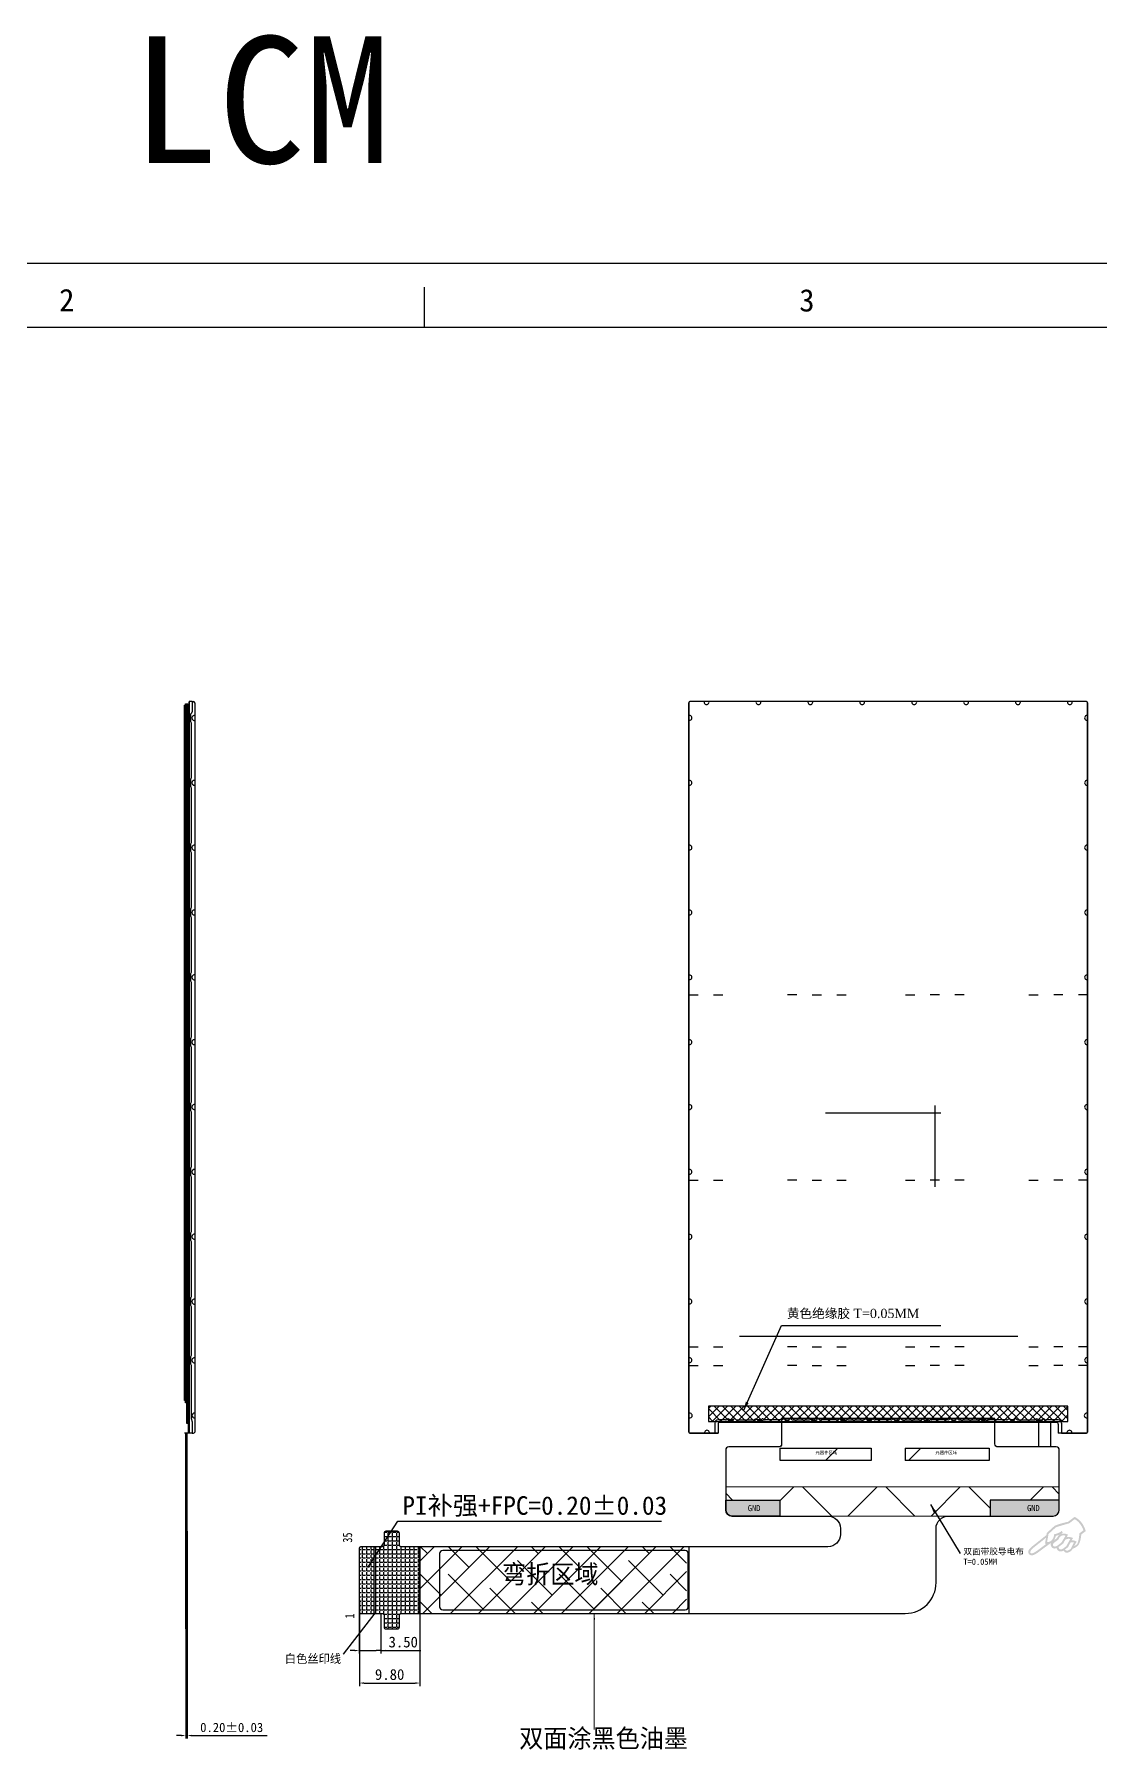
# Model space of a CAD drawing. Header units: millimetres. Extents: x 1909 to 2528, y -41 to 410.
# Drawn here: x 2095.6 to 2268.1, y 132.7 to 410.4 of the extents above; entities that cross this region are included whole.
import ezdxf

# ---------------------------------------------------------------- set-up
doc = ezdxf.new("R2010")
doc.units = ezdxf.units.MM
doc.linetypes.add('CENTER', pattern=[0.6, 0.375, -0.075, 0.075, -0.075])
for name, color, linetype in [('BL', 7, 'Continuous'), ('DIM', 3, 'Continuous'), ('FPC', 2, 'Continuous'), ('LCD', 1, 'Continuous'), ('标准图框', 7, 'Continuous')]:
    doc.layers.add(name, color=color, linetype=linetype)
doc.layers.add('center', color=1, linetype='CENTER', lineweight=9)
doc.layers.add('Txt', color=4, linetype='Continuous', lineweight=0)
doc.styles.add('ROMANS', font='romantic.ttf')
doc.styles.add('style3', font='', dxfattribs={"width": 0.8})
doc.styles.add('宋体', font='')
doc.styles.add('楷体', font='')
doc.styles.get('style3').set_extended_font_data('宋体')
doc.styles.get('宋体').set_extended_font_data('SimSun')
doc.styles.get('楷体').set_extended_font_data('NSimSun')
doc.dimstyles.new('BILL', dxfattribs={"dimtxt": 3, "dimasz": 1.5, "dimexe": 0.625, "dimexo": 0.625, "dimtad": 0, "dimzin": 1, "dimdsep": 46, "dimtxsty": 'Standard', "dimcen": 1, "dimclrd": 256, "dimclre": 256, "dimclrt": 256, "dimadec": 0, "dimazin": 0, "dimtfac": 1, "dimtmove": 0, "dimatfit": 3, "dimfxl": 1, "dimtolj": 1, "dimlwd": -1, "dimarcsym": 0})
doc.dimstyles.new('DIM', dxfattribs={"dimtxt": 3, "dimasz": 1.5, "dimexe": 0.5, "dimexo": 0.5, "dimgap": 0.2, "dimtad": 0, "dimzin": 1, "dimdsep": 46, "dimtxsty": 'Standard', "dimcen": 2.5, "dimclrd": 256, "dimclre": 256, "dimadec": 0, "dimazin": 0, "dimtp": 1.2, "dimtm": 1.2, "dimtfac": 1, "dimtmove": 0, "dimatfit": 3, "dimfxl": 1, "dimtolj": 1, "dimlwd": -1, "dimlwe": -1, "dimarcsym": 0})
doc.dimstyles.new('STANDARD$0', dxfattribs={"dimscale": 0.5, "dimtxt": 3.5, "dimasz": 1.5, "dimexe": 1, "dimexo": 0, "dimgap": 1, "dimtad": 1, "dimzin": 0, "dimdsep": 46, "dimtxsty": 'Standard', "dimcen": 0, "dimdle": 3, "dimclrd": 256, "dimclre": 256, "dimclrt": 256, "dimadec": 1, "dimazin": 2, "dimtfac": 0.5, "dimtmove": 0, "dimatfit": 3, "dimfxl": 1, "dimtolj": 1, "dimtzin": 0, "dimarcsym": 0})

# ---------------------------------------------------------------- blocks, each defined once
blk = doc.blocks.new('*X26')
at = {"linetype": 'Continuous'}
blk.add_hatch(color=64, dxfattribs=at).paths.add_polyline_path([(14762.86, -2651.42), (14763.3, -2650.51), (14763.51, -2650.65)], flags=0)
at = {"color": 64, "linetype": 'Continuous'}
for p, q in [((14762.86, -2651.42), (14767.72, -2643.94)), ((14767.72, -2643.94), (14810.43, -2643.94))]:
    blk.add_line(p, q, dxfattribs=at)
at = {"color": 4}
blk.add_line((14810.43, -2643.94), (14810.43, -2643.94), dxfattribs=at)
blk = doc.blocks.new('*X27')
at = {"layer": 'DIM', "linetype": 'Continuous'}
blk.add_hatch(color=256, dxfattribs=at).paths.add_polyline_path([(14763.99, -2658.81), (14763.61, -2659.46), (14763.46, -2659.34)], flags=0)
blk.add_line((14763.99, -2658.81), (14758.88, -2665.48), dxfattribs=at)
at = {"layer": 'DIM', "color": 0, "linetype": 'ByBlock'}
blk.add_line((14758.88, -2665.48), (14758.88, -2665.48), dxfattribs=at)
blk = doc.blocks.new('*D88')
at = {"layer": 'Defpoints', "color": 0, "linetype": 'ByBlock', "transparency": 16777216}
for p in [(2148.22, 154.94), (2151.72, 154.74), (2151.72, 148.74)]:
    blk.add_point(p, dxfattribs=at)
at = {"layer": 'DIM', "linetype": 'Continuous', "lineweight": -2, "transparency": 16777216}
for p, q in [((2148.22, 154.94), (2148.22, 148.24)), ((2151.72, 154.74), (2151.72, 148.24)), ((2148.22, 148.74), (2148.97, 148.74)), ((2148.97, 148.74), (2150.97, 148.74)), ((2151.72, 148.74), (2150.97, 148.74)), ((2151.72, 148.74), (2158.18, 148.74))]:
    blk.add_line(p, q, dxfattribs=at)
at = {"layer": 'DIM', "linetype": 'ByBlock', "lineweight": -2, "transparency": 16777216}
for p, q in [((2147.47, 148.74), (2146.72, 148.74)), ((2152.47, 148.74), (2153.22, 148.74))]:
    blk.add_line(p, q, dxfattribs=at)
at = {"layer": 'DIM', "linetype": 'ByBlock', "transparency": 16777216}
for points in [[(2147.47, 148.86), (2147.47, 148.61), (2148.22, 148.74)], [(2152.47, 148.86), (2152.47, 148.61), (2151.72, 148.74)]]:
    blk.add_solid(points, dxfattribs=at)
at = {"layer": 'DIM', "linetype": 'ByBlock', "transparency": 16777216, "insert": (2155.33, 150.11), "char_height": 1.75, "attachment_point": 5, "style": '宋体'}
blk.add_mtext('\\A1;3.50', dxfattribs=at)
blk = doc.blocks.new('*D89')
at = {"layer": 'center', "linetype": 'Continuous', "lineweight": -2, "transparency": 16777216}
for p, q in [((2148.23, 156.96), (2148.23, 142.98)), ((2158.03, 156.96), (2158.03, 142.98)), ((2148.98, 143.48), (2157.28, 143.48))]:
    blk.add_line(p, q, dxfattribs=at)
at = {"layer": 'center', "linetype": 'ByBlock', "transparency": 16777216}
for points in [[(2148.98, 143.6), (2148.98, 143.35), (2148.23, 143.48)], [(2157.28, 143.6), (2157.28, 143.35), (2158.03, 143.48)]]:
    blk.add_solid(points, dxfattribs=at)
at = {"layer": 'Defpoints', "color": 0, "linetype": 'ByBlock', "transparency": 16777216}
for p in [(2148.23, 156.96), (2158.03, 156.96), (2158.03, 143.48)]:
    blk.add_point(p, dxfattribs=at)
at = {"layer": 'center', "linetype": 'ByBlock', "transparency": 16777216, "insert": (2153.13, 144.85), "char_height": 1.75, "attachment_point": 5, "style": '宋体'}
blk.add_mtext('\\A1;9.80', dxfattribs=at)
blk = doc.blocks.new('*X36')
at = {"layer": 'center', "linetype": 'Continuous'}
blk.add_hatch(color=0, dxfattribs=at).paths.add_polyline_path([(14799.55, -2658.88), (14799.67, -2659.88), (14799.42, -2659.88)], flags=0)
at = {"layer": 'center', "color": 0, "linetype": 'Continuous'}
blk.add_line((14799.55, -2658.88), (14799.55, -2677.69), dxfattribs=at)
at = {"layer": 'center', "color": 0, "linetype": 'ByBlock'}
blk.add_line((14799.55, -2677.69), (14799.55, -2677.69), dxfattribs=at)
blk = doc.blocks.new('*D93')
at = {"layer": 'Defpoints', "color": 0, "linetype": 'ByBlock', "transparency": 16777216}
for p in [(2120.13, 152.24), (2120.33, 152.24), (2120.33, 134.98)]:
    blk.add_point(p, dxfattribs=at)
at = {"layer": 'DIM', "linetype": 'Continuous', "lineweight": -2, "transparency": 16777216}
for p, q in [((2120.13, 152.24), (2120.13, 134.48)), ((2120.33, 152.24), (2120.33, 134.48)), ((2119.38, 134.98), (2118.63, 134.98)), ((2120.13, 134.98), (2120.33, 134.98)), ((2121.08, 134.98), (2133.27, 134.98))]:
    blk.add_line(p, q, dxfattribs=at)
at = {"layer": 'DIM', "linetype": 'ByBlock', "transparency": 16777216}
for points in [[(2119.38, 135.1), (2119.38, 134.85), (2120.13, 134.98)], [(2121.08, 135.1), (2121.08, 134.85), (2120.33, 134.98)]]:
    blk.add_solid(points, dxfattribs=at)
at = {"layer": 'DIM', "linetype": 'ByBlock', "transparency": 16777216, "insert": (2127.55, 136.28), "char_height": 1.5, "attachment_point": 5, "style": '宋体'}
blk.add_mtext('\\A1;0.20%%p0.03', dxfattribs=at)

msp = doc.modelspace()

# ---------------------------------------------------------------- hatches: boundary and pattern name
at = {"linetype": 'ByBlock'}
h = msp.add_hatch(color=2, dxfattribs=at)
h.paths.add_polyline_path([(2216.3374, 173.0974), (2207.5585, 173.0974), (2207.5585, 171.5118, 0.41421356), (2208.5585, 170.5118), (2216.3374, 170.5118)])
h.paths.add_polyline_path([(2210.8754, 172.5609), (2213.4199, 172.5609), (2213.4199, 171.0609), (2210.8754, 171.0609)], flags=24)
h = msp.add_hatch(color=2, dxfattribs=at)
h.paths.add_polyline_path([(2260.5662, 170.5118, 0.41421356), (2261.5662, 171.5118), (2261.5662, 173.0974), (2250.3874, 173.0974), (2250.3874, 170.5118)])
h.paths.add_polyline_path([(2256.1043, 172.5609), (2258.6487, 172.5609), (2258.6487, 171.0609), (2256.1043, 171.0609)], flags=24)
h = msp.add_hatch(color=1)
h.paths.add_polyline_path([(2263.9194, 165.2907), (2264.098, 165.3742), (2264.2619, 165.4671), (2264.4092, 165.5696), (2264.5216, 165.6643), (2264.6879, 165.8203), (2264.7107, 165.8637), (2264.7818, 166.0127), (2264.8467, 166.1699), (2264.9056, 166.3374), (2264.9584, 166.5153), (2265.0059, 166.7003), (2265.0474, 166.8956), (2265.083, 167.1012), (2265.1122, 167.3151), (2265.1363, 167.5382), (2265.8457, 168.0769), (2265.8133, 168.1956), (2265.7534, 168.3847), (2265.6853, 168.5675), (2265.6102, 168.7449), (2265.5255, 168.9151), (2265.4338, 169.0799), (2265.3327, 169.2376), (2265.2245, 169.3899), (2265.2146, 169.4029), (2265.0915, 169.5551), (2264.962, 169.6987), (2264.826, 169.8336), (2264.6839, 169.962), (2264.5361, 170.0806), (2264.3798, 170.1908), (2264.2203, 170.293), (2264.0523, 170.3869), (2262.99, 169.5801), (2262.8704, 169.5562), (2262.6951, 169.5199), (2262.5172, 169.4797), (2262.3375, 169.4344), (2262.1555, 169.3874), (2261.9718, 169.3353), (2261.7853, 169.2793), (2261.5975, 169.2204), (2261.409, 169.1573), (2261.217, 169.0915), (2261.0233, 169.0207), (2260.8269, 168.946), (2259.5519, 167.7822), (2259.4923, 167.4392), (2257.5021, 165.8569), (2257.4077, 165.7852), (2257.2163, 165.6305), (2257.0482, 165.4842), (2256.9058, 165.3482), (2256.7869, 165.2206), (2256.6924, 165.1024), (2256.6237, 164.9943), (2256.5661, 164.8594), (2256.5426, 164.687), (2256.5786, 164.5171), (2256.6744, 164.3517), (2256.7451, 164.2733), (2256.89, 164.1879), (2257.0642, 164.1545), (2257.2683, 164.1774), (2257.3737, 164.2053), (2257.5231, 164.2611), (2257.6838, 164.3385), (2257.8561, 164.4377), (2258.0385, 164.5577), (2258.2333, 164.6982), (2260.0335, 166.0356), (2260.2434, 166.1317), (2260.2021, 165.9924), (2260.1991, 165.8077), (2260.2274, 165.6822), (2260.3224, 165.5106), (2260.3633, 165.4616), (2260.5084, 165.3392), (2260.6769, 165.2717), (2260.7671, 165.2583), (2260.9487, 165.2716), (2261.1473, 165.3312), (2261.191, 165.2025), (2261.2776, 165.0468), (2261.3785, 164.9336), (2261.5312, 164.8281), (2261.7002, 164.7796), (2261.7127, 164.7779), (2261.8792, 164.7816), (2262.0612, 164.8286), (2262.2569, 164.9214), (2262.3132, 164.8375), (2262.3687, 164.7718), (2262.4888, 164.6676), (2262.6205, 164.6019), (2262.7641, 164.577), (2262.9203, 164.5895), (2263.0883, 164.6427), (2263.2677, 164.7324), (2263.459, 164.8628), (2263.6244, 165.0052), (2263.7485, 165.2242)])
h.paths.add_polyline_path([(2262.7073, 165.6468), (2262.2692, 165.2973), (2262.1709, 165.2283), (2261.9954, 165.1359), (2261.8411, 165.0988), (2261.6845, 165.1213), (2261.5406, 165.2372), (2261.5011, 165.3039), (2261.4563, 165.5026), (2262.1893, 166.0519), (2262.5321, 166.6714), (2262.6426, 166.7293), (2262.8313, 166.8019), (2263.0125, 166.8353), (2263.1868, 166.8336), (2263.354, 166.7949)], flags=16)
h.paths.add_polyline_path([(2263.4155, 166.2703), (2263.5901, 166.2782), (2263.7831, 166.2666), (2263.9529, 166.2318), (2263.4301, 165.2317), (2263.2401, 165.08), (2263.0768, 164.9764), (2262.91, 164.9167), (2262.7558, 164.9188), (2262.6182, 164.9799), (2262.4953, 165.1025), (2262.9769, 165.4682)], flags=16)
h.paths.add_polyline_path([(2263.5893, 166.5977), (2263.7904, 166.9701), (2263.6609, 167.0206), (2263.4536, 167.0828), (2263.2589, 167.121), (2263.0786, 167.133), (2262.9139, 167.1195), (2262.7605, 167.0813), (2262.9946, 167.4935), (2262.9726, 167.5029), (2262.7705, 167.5876), (2262.5766, 167.6469), (2262.3917, 167.6796), (2262.2141, 167.688), (2262.0447, 167.671), (2261.8831, 167.6264), (2261.7299, 167.5585), (2261.5858, 167.464), (2261.49, 167.3819), (2261.3581, 167.237), (2261.2702, 167.1051), (2261.1794, 166.9282), (2260.7238, 166.5896), (2260.7373, 166.611), (2260.8191, 166.7606), (2260.8942, 166.9312), (2260.9633, 167.1196), (2261.0246, 167.3281), (2261.1777, 167.3569), (2261.3624, 167.4078), (2261.5416, 167.4732), (2261.7134, 167.5534), (2261.8776, 167.6483), (2262.0343, 167.7581), (2262.1417, 167.8545), (2261.9664, 168.1048), (2261.8862, 168.0364), (2261.8157, 167.9847), (2261.658, 167.8835), (2261.4916, 167.7963), (2261.3187, 167.7226), (2261.1379, 167.6616), (2260.9497, 167.6154), (2260.7527, 167.5831), (2260.7363, 167.4627), (2260.6934, 167.2496), (2260.6356, 167.0586), (2260.5604, 166.888), (2260.4712, 166.7384), (2260.3656, 166.6079), (2260.2441, 166.5007), (2260.1473, 166.4347), (2259.9782, 166.3583), (2259.7973, 166.3196), (2259.6014, 166.3178), (2259.8274, 167.6155), (2261.0046, 168.6826), (2261.0714, 168.7073), (2261.1803, 168.7454), (2261.3045, 168.7876), (2261.4462, 168.8338), (2261.6042, 168.8831), (2261.7797, 168.9363), (2261.9694, 168.9929), (2262.1777, 169.0543), (2262.4011, 169.1179), (2262.6411, 169.1867), (2262.8974, 169.2585), (2263.1699, 169.3333), (2264.0729, 170.0191), (2264.1011, 170.0015), (2264.2646, 169.8892), (2264.4197, 169.7707), (2264.5654, 169.645), (2264.7029, 169.5131), (2264.8297, 169.373), (2264.9483, 169.2267), (2265.0568, 169.0765), (2265.1568, 168.9179), (2265.2494, 168.7519), (2265.3334, 168.5775), (2265.4113, 168.3965), (2265.4806, 168.2072), (2264.8111, 167.6988), (2264.8046, 167.4947), (2264.7913, 167.2966), (2264.7711, 167.1026), (2264.7408, 166.9121), (2264.7046, 166.7245), (2264.6604, 166.5402), (2264.6093, 166.3599), (2264.549, 166.182), (2264.4819, 166.0082), (2264.4571, 165.982), (2264.3194, 165.8524), (2264.1866, 165.7672), (2263.9707, 165.6423), (2264.3904, 166.3761), (2264.3286, 166.411), (2264.1591, 166.4871), (2263.9786, 166.5435), (2263.7889, 166.58)], flags=16)
h.paths.add_polyline_path([(2261.9244, 166.234), (2261.4027, 165.8304), (2261.2253, 165.7087), (2261.0551, 165.6241), (2260.9001, 165.5819), (2260.7132, 165.5989), (2260.5726, 165.708), (2260.5324, 165.778), (2260.5401, 165.9598), (2260.6411, 166.1006), (2260.8047, 166.2454), (2261.4409, 166.7285), (2261.4887, 166.8542), (2261.5826, 167.0148), (2261.635, 167.0881), (2261.7705, 167.2208), (2261.8741, 167.2902), (2262.0421, 167.3656), (2262.2156, 167.3969), (2262.395, 167.3861), (2262.577, 167.3327)], flags=16)
h.paths.add_polyline_path([(2259.4663, 166.0105), (2258.3367, 165.16), (2258.1625, 165.0315), (2257.9775, 164.9003), (2257.8065, 164.7872), (2257.6506, 164.6911), (2257.5088, 164.6131), (2257.3811, 164.5534), (2257.2072, 164.4883), (2257.0312, 164.47), (2256.9211, 164.5316), (2256.8849, 164.599), (2256.873, 164.6979), (2256.9023, 164.8113), (2256.9703, 164.9374), (2257.0794, 165.078), (2257.2276, 165.2334), (2257.4177, 165.402), (2257.6467, 165.5833), (2259.4291, 167.0078), (2259.2529, 166.0439), (2259.2787, 166.0393)], flags=16)
h = msp.add_hatch(dxfattribs=at)
h.set_pattern_fill('ANSI38', color=251, style=0)
h.set_pattern_definition([(45, (-12613.28, 2813.6204), (-2.245064, 2.245064), []), (135, (-12613.28, 2813.6204), (-6.7351921, 2.245064), [7.9375, -4.7625])])
h.paths.add_polyline_path([(2158.0262, 165.5433), (2201.2262, 165.5433), (2201.2262, 154.7432), (2158.0262, 154.7432)], flags=0)
h = msp.add_hatch(dxfattribs=at)
h.set_pattern_fill('ANSI31', color=256, scale=4, style=0)
h.set_pattern_definition([(45, (-12613.28, 2813.62), (-8.980256, 8.980256), [])])
edge = h.paths.add_edge_path(flags=0)
edge.add_arc((2200.9848, 155.8432), 0.5, 270, 360)
edge.add_line((2201.4848, 155.8432), (2201.4848, 164.4433))
edge.add_arc((2200.9848, 164.4433), 0.5, 360, 450)
edge.add_line((2200.9848, 164.9433), (2161.7162, 164.9433))
edge.add_arc((2161.7162, 164.4433), 0.5, 90, 180)
edge.add_line((2161.2162, 164.4433), (2161.2162, 155.8432))
edge.add_arc((2161.7162, 155.8432), 0.5, 180, 270)
edge.add_line((2161.7162, 155.3432), (2200.9848, 155.3432))
at = {"layer": 'BL'}
h = msp.add_hatch(dxfattribs=at)
h.set_pattern_fill('ANSI37,_O', color=2, scale=0.3)
h.set_pattern_definition([(45, (3192.1238, 1299.2348), (-0.6735192, 0.6735192), []), (135, (3192.1238, 1299.2348), (-0.6735192, -0.6735192), [])])
h.paths.add_polyline_path([(2262.968, 188.3345), (2204.7645, 188.3345), (2204.7645, 185.8345), (2262.968, 185.8345)])
at = {"layer": 'FPC', "linetype": 'ByBlock'}
h = msp.add_hatch(dxfattribs=at)
h.set_pattern_fill('ANSI34', color=256, scale=3, style=0)
h.set_pattern_definition([(45, (-12613.28, 2813.62), (-40.41115, 40.41115), []), (45, (-12599.81, 2813.62), (-40.41115, 40.41115), []), (45, (-12586.34, 2813.62), (-40.41115, 40.41115), []), (45, (-12572.87, 2813.62), (-40.41115, 40.41115), [])])
h.paths.add_polyline_path([(2231.1262, 179.5118), (2231.1262, 181.5118), (2216.3535, 181.5118), (2216.3535, 179.5118)], flags=0)
h.paths.add_polyline_path([(2250.2262, 179.5118), (2250.2262, 181.5118), (2249.0262, 181.5118), (2236.6262, 181.5118), (2236.6262, 179.5118)], flags=0)
at = {"layer": 'FPC'}
h = msp.add_hatch(dxfattribs=at)
h.set_pattern_fill('ANGLE', color=256, scale=0.1, style=0)
h.set_pattern_definition([(0, (12.70666, -6.0087), (0, 0.6985), [0.508, -0.1905]), (90, (12.70666, -6.0087), (-0.6985, 4e-17), [0.508, -0.1905])])
edge = h.paths.add_edge_path(flags=0)
edge.add_line((2158.0262, 165.5433), (2155.0262, 165.5433))
edge.add_arc((2155.0262, 165.8433), 0.3, 180, 270, ccw=False)
edge.add_line((2154.7262, 165.8433), (2154.7262, 167.7433))
edge.add_arc((2154.4262, 167.7433), 0.3, 0, 90)
edge.add_line((2154.4262, 168.0433), (2152.5262, 168.0433))
edge.add_arc((2152.5262, 167.7433), 0.3, 90, 180)
edge.add_line((2152.2262, 167.7433), (2152.2262, 165.8433))
edge.add_arc((2151.9262, 165.8433), 0.3, -90, 0, ccw=False)
edge.add_line((2151.9262, 165.5433), (2150.8162, 165.5433))
edge.add_line((2150.8162, 165.5433), (2150.8162, 154.7432))
edge.add_line((2150.8162, 154.7432), (2151.9262, 154.7432))
edge.add_arc((2151.9262, 154.4432), 0.3, 0, 90, ccw=False)
edge.add_line((2152.2262, 154.4432), (2152.2262, 152.5432))
edge.add_arc((2152.5262, 152.5432), 0.3, 180, 270)
edge.add_line((2152.5262, 152.2432), (2154.4262, 152.2432))
edge.add_arc((2154.4262, 152.5432), 0.3, 270, 360)
edge.add_line((2154.7262, 152.5432), (2154.7262, 154.4432))
edge.add_arc((2155.0262, 154.4432), 0.3, 90, 180, ccw=False)
edge.add_line((2155.0262, 154.7432), (2158.0262, 154.7432))
edge.add_line((2158.0262, 154.7432), (2158.0262, 165.5433))
edge = h.paths.add_edge_path(flags=0)
edge.add_line((2148.2262, 160.1432), (2148.2262, 154.9432))
edge.add_arc((2148.4262, 154.9432), 0.2, 180, 270)
edge.add_line((2148.4262, 154.7432), (2150.6162, 154.7432))
edge.add_line((2150.6162, 154.7432), (2150.6162, 160.1432))
edge.add_line((2150.6162, 160.1432), (2148.2262, 160.1432))
edge = h.paths.add_edge_path(flags=0)
edge.add_line((2150.6162, 165.5433), (2148.4262, 165.5433))
edge.add_arc((2148.4262, 165.3433), 0.2, 90, 180)
edge.add_line((2148.2262, 165.3433), (2148.2262, 160.1432))
edge.add_line((2148.2262, 160.1432), (2150.6162, 160.1432))
edge.add_line((2150.6162, 160.1432), (2150.6162, 165.5433))
at = {"layer": 'FPC', "linetype": 'ByBlock'}
msp.add_hatch(color=0, dxfattribs=at).paths.add_polyline_path([(2150.6162, 165.5433), (2150.8162, 165.5433), (2150.8162, 154.7432), (2150.6162, 154.7432)], flags=0)
at = {"layer": 'Txt', "linetype": 'ByBlock'}
h = msp.add_hatch(dxfattribs=at)
h.set_pattern_fill('ANSI37', color=256, scale=3, style=0)
h.set_pattern_definition([(45, (-1107.893, -497.586), (-6.735192, 6.735192), []), (135, (-1107.893, -497.586), (-6.735192, -6.735192), [])])
h.paths.add_polyline_path([(2207.5585, 175.2406), (2207.5585, 173.0974), (2216.3374, 173.0974), (2216.3374, 170.5118), (2250.3874, 170.5118), (2250.3874, 173.0974), (2261.5662, 173.0974), (2261.5662, 175.2406)])

# ---------------------------------------------------------------- linework, layer by layer
at = {"color": 7, "linetype": 'Continuous'}
msp.add_line((1909.1878, 373.3579), (2527.8627, 373.358), dxfattribs=at)
at = {"linetype": 'Continuous'}
for p, q in [((2158.7508, 362.9962), (2158.7508, 369.4723)), ((1919.5496, 362.9962), (2517.501, 362.9962))]:
    msp.add_line(p, q, dxfattribs=at)
at = {"linetype": 'ByBlock'}
msp.add_line((2201.5662, 165.5433), (2201.5662, 154.7432), dxfattribs=at)
at = {"color": 2, "linetype": 'ByBlock'}
for points in [[(2207.5585, 173.0974), (2216.3374, 173.0974), (2216.3374, 170.5118), (2208.5585, 170.5118, -0.41421356), (2207.5585, 171.5118)], [(2261.5662, 173.0974), (2250.3874, 173.0974), (2250.3874, 170.5118), (2260.5662, 170.5118, 0.41421356), (2261.5662, 171.5118)]]:
    msp.add_lwpolyline(points, format="xyb", close=True, dxfattribs=at)
at = {"linetype": 'ByBlock'}
msp.add_lwpolyline([(2158.0262, 165.5433), (2158.0262, 154.7432)], dxfattribs=at)
msp.add_lwpolyline([(2161.2162, 164.4433), (2161.2162, 155.8432, 0.41421356), (2161.7162, 155.3432), (2200.9848, 155.3432, 0.41421356), (2201.4848, 155.8432), (2201.4848, 164.4433, 0.41421356), (2200.9848, 164.9433), (2161.7162, 164.9433, 0.41421356)], format="xyb", close=True, dxfattribs=at)
at = {"layer": 'BL', "color": 5}
for p, q in [((2120.6119, 302.3312), (2120.6119, 189.9062)), ((2120.6119, 302.3312), (2120.6719, 302.3312)), ((2120.5119, 187.8775), (2120.6119, 189.9062)), ((2120.4819, 187.8775), (2120.4819, 184.0112)), ((2120.4819, 187.8775), (2120.5119, 187.8775)), ((2120.5119, 187.8775), (2120.5119, 184.0112))]:
    msp.add_line(p, q, dxfattribs=at)
at = {"layer": 'BL'}
for p, q in [((2120.6719, 302.4112), (2120.6719, 184.0112)), ((2121.1569, 302.4112), (2120.6719, 302.4112)), ((2120.5669, 187.3486), (2120.6719, 188.6607)), ((2120.5669, 187.3486), (2120.5669, 184.0112)), ((2121.1569, 183.9112), (2119.9269, 183.9112)), ((2121.1569, 183.9112), (2121.3569, 183.9112)), ((2206.6162, 185.7112), (2261.1162, 185.7112))]:
    msp.add_line(p, q, dxfattribs=at)
at = {"layer": 'BL', "color": 1, "linetype": 'ByBlock'}
for p, q in [((2120.8668, 300.1949), (2120.8668, 299.291)), ((2121.1569, 302.4112), (2121.3569, 302.4112)), ((2121.1569, 302.4112), (2121.1569, 300.7087)), ((2121.0168, 290.0918), (2121.0168, 298.898)), ((2120.8668, 289.6949), (2120.8668, 288.791)), ((2121.0168, 279.5918), (2121.0168, 288.398)), ((2120.8668, 279.1949), (2120.8668, 278.291)), ((2121.0168, 269.0918), (2121.0168, 277.898)), ((2120.8668, 268.6949), (2120.8668, 267.791)), ((2121.0168, 258.5918), (2121.0168, 267.398)), ((2120.8668, 258.1949), (2120.8668, 257.291)), ((2121.0168, 248.0918), (2121.0168, 256.898)), ((2201.5662, 254.9112), (2203.0662, 254.9112)), ((2205.5662, 254.9112), (2207.0662, 254.9112)), ((2219.0662, 254.9112), (2217.5662, 254.9112)), ((2221.5662, 254.9112), (2223.0662, 254.9112)), ((2225.5662, 254.9112), (2227.0662, 254.9112)), ((2236.6662, 254.9112), (2238.1662, 254.9112)), ((2242.1662, 254.9112), (2240.6662, 254.9112)), ((2246.1662, 254.9112), (2244.6662, 254.9112)), ((2256.6662, 254.9112), (2258.1662, 254.9112)), ((2262.1662, 254.9112), (2260.6662, 254.9112)), ((2266.1662, 254.9112), (2264.6662, 254.9112)), ((2120.8668, 247.6949), (2120.8668, 246.791)), ((2121.0168, 237.5918), (2121.0168, 246.398)), ((2120.8668, 237.1949), (2120.8668, 236.291)), ((2121.0168, 227.0918), (2121.0168, 235.898)), ((2120.8668, 226.6949), (2120.8668, 225.791)), ((2121.0168, 216.5918), (2121.0168, 225.398)), ((2201.5662, 224.9112), (2203.0662, 224.9112)), ((2205.5662, 224.9112), (2207.0662, 224.9112)), ((2219.0662, 224.9112), (2217.5662, 224.9112)), ((2221.5662, 224.9112), (2223.0662, 224.9112)), ((2225.5662, 224.9112), (2227.0662, 224.9112)), ((2236.6662, 224.9112), (2238.1662, 224.9112)), ((2242.1662, 224.9112), (2240.6662, 224.9112)), ((2246.1662, 224.9112), (2244.6662, 224.9112)), ((2256.6662, 224.9112), (2258.1662, 224.9112)), ((2262.1662, 224.9112), (2260.6662, 224.9112)), ((2266.1662, 224.9112), (2264.6662, 224.9112)), ((2120.8668, 216.1949), (2120.8668, 215.291)), ((2121.0168, 206.0918), (2121.0168, 214.898)), ((2120.8668, 205.6949), (2120.8668, 204.791)), ((2121.0168, 196.5918), (2121.0168, 204.398)), ((2201.5662, 197.9112), (2203.0662, 197.9112)), ((2205.5662, 197.9112), (2207.0662, 197.9112)), ((2219.0662, 197.9112), (2217.5662, 197.9112)), ((2221.5662, 197.9112), (2223.0662, 197.9112)), ((2225.5662, 197.9112), (2227.0662, 197.9112)), ((2236.6662, 197.9112), (2238.1662, 197.9112)), ((2242.1662, 197.9112), (2240.6662, 197.9112)), ((2246.1662, 197.9112), (2244.6662, 197.9112)), ((2256.6662, 197.9112), (2258.1662, 197.9112)), ((2262.1662, 197.9112), (2260.6662, 197.9112)), ((2266.1662, 197.9112), (2264.6662, 197.9112)), ((2120.8668, 196.1949), (2120.8668, 195.291)), ((2121.0168, 186.2112), (2121.0168, 194.898)), ((2201.5662, 194.9112), (2203.0662, 194.9112)), ((2205.5662, 194.9112), (2207.0662, 194.9112)), ((2219.0662, 194.9112), (2217.5662, 194.9112)), ((2221.5662, 194.9112), (2223.0662, 194.9112)), ((2225.5662, 194.9112), (2227.0662, 194.9112)), ((2236.6662, 194.9112), (2238.1662, 194.9112)), ((2242.1662, 194.9112), (2240.6662, 194.9112)), ((2246.1662, 194.9112), (2244.6662, 194.9112)), ((2256.6662, 194.9112), (2258.1662, 194.9112)), ((2262.1662, 194.9112), (2260.6662, 194.9112)), ((2266.1662, 194.9112), (2264.6662, 194.9112)), ((2121.1569, 185.8259), (2121.1569, 183.9112)), ((2205.8162, 185.5812), (2205.8162, 183.9112)), ((2207.5175, 186.0812), (2206.3162, 186.0812)), ((2209.4317, 186.0812), (2212.0175, 186.0812)), ((2216.5175, 186.0812), (2213.9317, 186.0812)), ((2218.4317, 186.0812), (2221.0175, 186.0812)), ((2225.5175, 186.0812), (2222.9317, 186.0812)), ((2227.4317, 186.0812), (2229.8175, 186.0812)), ((2234.3175, 186.0812), (2231.7317, 186.0812)), ((2236.2317, 186.0812), (2239.0175, 186.0812)), ((2243.5175, 186.0812), (2240.9317, 186.0812)), ((2245.4317, 186.0812), (2248.3175, 186.0812)), ((2253.0175, 186.0812), (2250.2317, 186.0812)), ((2254.9317, 186.0812), (2257.5175, 186.0812)), ((2261.4162, 186.0812), (2259.4317, 186.0812)), ((2261.9162, 185.5812), (2261.9162, 183.9112))]:
    msp.add_line(p, q, dxfattribs=at)
at = {"layer": 'BL', "color": 151, "linetype": 'Continuous'}
for p, q in [((2121.5569, 302.2112), (2121.5569, 184.1112)), ((2201.5662, 184.1112), (2201.5662, 302.2112)), ((2201.5662, 302.2112), (2201.5662, 184.1112)), ((2265.9662, 302.4112), (2201.7662, 302.4112)), ((2265.9662, 302.4112), (2201.7662, 302.4112)), ((2266.1662, 302.2112), (2266.1662, 184.1112)), ((2266.1662, 184.1112), (2266.1662, 302.2112)), ((2119.9269, 184.0112), (2121.1569, 184.0112)), ((2121.1569, 183.9112), (2121.3569, 183.9112)), ((2206.3162, 183.9112), (2201.7662, 183.9112)), ((2206.3162, 183.9112), (2201.7662, 183.9112)), ((2206.3162, 183.9112), (2201.7662, 183.9112)), ((2201.7662, 183.9112), (2205.8162, 183.9112)), ((2265.9662, 183.9112), (2261.4162, 183.9112)), ((2265.9662, 183.9112), (2261.4162, 183.9112)), ((2261.9162, 183.9112), (2265.9662, 183.9112))]:
    msp.add_line(p, q, dxfattribs=at)
at = {"layer": 'BL', "color": 6}
for p, q in [((2241.4812, 223.8243), (2241.4812, 237.0019)), ((2242.3781, 235.7562), (2223.738, 235.7562))]:
    msp.add_line(p, q, dxfattribs=at)
at = {"layer": 'BL', "color": 1}
for p, q in [((2209.7654, 199.6562), (2254.8706, 199.6612)), ((2207.8746, 186.2312), (2207.9746, 186.2312)), ((2209.0746, 186.2312), (2208.9746, 186.2312)), ((2212.3746, 186.2312), (2212.4746, 186.2312)), ((2213.5746, 186.2312), (2213.4746, 186.2312)), ((2216.8746, 186.2312), (2216.9746, 186.2312)), ((2218.0746, 186.2312), (2217.9746, 186.2312)), ((2221.3746, 186.2312), (2221.4746, 186.2312)), ((2222.5746, 186.2312), (2222.4746, 186.2312)), ((2225.8746, 186.2312), (2225.9746, 186.2312)), ((2227.0746, 186.2312), (2226.9746, 186.2312)), ((2230.1746, 186.2312), (2230.2746, 186.2312)), ((2231.3746, 186.2312), (2231.2746, 186.2312)), ((2234.6746, 186.2312), (2234.7746, 186.2312)), ((2235.8746, 186.2312), (2235.7746, 186.2312)), ((2239.3746, 186.2312), (2239.4746, 186.2312)), ((2240.5746, 186.2312), (2240.4746, 186.2312)), ((2243.8746, 186.2312), (2243.9746, 186.2312)), ((2245.0746, 186.2312), (2244.9746, 186.2312)), ((2248.6746, 186.2312), (2248.7746, 186.2312)), ((2249.8746, 186.2312), (2249.7746, 186.2312)), ((2253.3746, 186.2312), (2253.4746, 186.2312)), ((2254.5746, 186.2312), (2254.4746, 186.2312)), ((2257.8746, 186.2312), (2257.9746, 186.2312)), ((2259.0746, 186.2312), (2258.9746, 186.2312)), ((2208.781, 186.0812), (2208.1683, 186.0812)), ((2208.1746, 186.0312), (2208.1746, 185.9812)), ((2208.1746, 186.0312), (2208.1746, 185.9812)), ((2208.7746, 185.9812), (2208.1746, 185.9812)), ((2208.7746, 186.0312), (2208.7746, 185.9812)), ((2213.281, 186.0812), (2212.6683, 186.0812)), ((2212.6746, 186.0312), (2212.6746, 185.9812)), ((2212.6746, 186.0312), (2212.6746, 185.9812)), ((2213.2746, 185.9812), (2212.6746, 185.9812)), ((2213.2746, 186.0312), (2213.2746, 185.9812)), ((2217.1683, 186.0812), (2217.781, 186.0812)), ((2217.1746, 186.0312), (2217.1746, 185.9812)), ((2217.1746, 185.9812), (2217.7746, 185.9812)), ((2217.7746, 186.0312), (2217.7746, 185.9812)), ((2217.7746, 186.0312), (2217.7746, 185.9812)), ((2221.6683, 186.0812), (2222.281, 186.0812)), ((2221.6746, 186.0312), (2221.6746, 185.9812)), ((2221.6746, 185.9812), (2222.2746, 185.9812)), ((2222.2746, 186.0312), (2222.2746, 185.9812)), ((2222.2746, 186.0312), (2222.2746, 185.9812)), ((2226.781, 186.0812), (2226.1683, 186.0812)), ((2226.1746, 186.0312), (2226.1746, 185.9812)), ((2226.1746, 186.0312), (2226.1746, 185.9812)), ((2226.7746, 185.9812), (2226.1746, 185.9812)), ((2226.7746, 186.0312), (2226.7746, 185.9812)), ((2231.081, 186.0812), (2230.4683, 186.0812)), ((2230.4746, 186.0312), (2230.4746, 185.9812)), ((2230.4746, 186.0312), (2230.4746, 185.9812)), ((2231.0746, 185.9812), (2230.4746, 185.9812)), ((2231.0746, 186.0312), (2231.0746, 185.9812)), ((2234.9683, 186.0812), (2235.581, 186.0812)), ((2234.9746, 186.0312), (2234.9746, 185.9812)), ((2234.9746, 185.9812), (2235.5746, 185.9812)), ((2235.5746, 186.0312), (2235.5746, 185.9812)), ((2235.5746, 186.0312), (2235.5746, 185.9812)), ((2239.6683, 186.0812), (2240.281, 186.0812)), ((2239.6746, 186.0312), (2239.6746, 185.9812)), ((2239.6746, 185.9812), (2240.2746, 185.9812)), ((2240.2746, 186.0312), (2240.2746, 185.9812)), ((2240.2746, 186.0312), (2240.2746, 185.9812)), ((2244.1683, 186.0812), (2244.781, 186.0812)), ((2244.1746, 186.0312), (2244.1746, 185.9812)), ((2244.1746, 185.9812), (2244.7746, 185.9812)), ((2244.7746, 186.0312), (2244.7746, 185.9812)), ((2244.7746, 186.0312), (2244.7746, 185.9812)), ((2249.581, 186.0812), (2248.9683, 186.0812)), ((2248.9746, 186.0312), (2248.9746, 185.9812)), ((2248.9746, 186.0312), (2248.9746, 185.9812)), ((2249.5746, 185.9812), (2248.9746, 185.9812)), ((2249.5746, 186.0312), (2249.5746, 185.9812)), ((2254.281, 186.0812), (2253.6683, 186.0812)), ((2253.6746, 186.0312), (2253.6746, 185.9812)), ((2253.6746, 186.0312), (2253.6746, 185.9812)), ((2254.2746, 185.9812), (2253.6746, 185.9812)), ((2254.2746, 186.0312), (2254.2746, 185.9812)), ((2258.1683, 186.0812), (2258.781, 186.0812)), ((2258.1746, 186.0312), (2258.1746, 185.9812)), ((2258.1746, 185.9812), (2258.7746, 185.9812)), ((2258.7746, 186.0312), (2258.7746, 185.9812)), ((2258.7746, 186.0312), (2258.7746, 185.9812))]:
    msp.add_line(p, q, dxfattribs=at)
at = {"layer": 'BL', "color": 2}
msp.add_line((2120.2619, 184.0571), (2120.2619, 152.2432), dxfattribs=at)
at = {"layer": 'BL', "color": 7}
for p, q in [((2205.8162, 183.9112), (2206.3162, 183.9112)), ((2206.3162, 185.4112), (2206.3162, 183.9112)), ((2261.4162, 185.4112), (2261.4162, 183.9112)), ((2261.4162, 185.4112), (2261.4162, 183.9112)), ((2261.9162, 183.9112), (2261.4162, 183.9112))]:
    msp.add_line(p, q, dxfattribs=at)
at = {"layer": 'BL', "color": 30}
for p, q in [((2258.246, 181.7118), (2258.246, 185.7112)), ((2260.1278, 185.7112), (2260.1278, 181.7118))]:
    msp.add_line(p, q, dxfattribs=at)
at = {"layer": 'BL', "color": 2}
msp.add_lwpolyline([(2262.968, 188.3345), (2204.7645, 188.3345), (2204.7645, 185.8345), (2262.968, 185.8345)], close=True, dxfattribs=at)
msp.add_lwpolyline([(2120.2619, 168.0433), (2120.3319, 168.0433), (2120.3319, 152.2432), (2120.1319, 152.2432), (2120.1319, 184.0571)], dxfattribs=at)
at = {"layer": 'BL', "color": 1, "linetype": 'ByBlock'}
for centre, radius, start, end in [((2121.1668, 300.1949), 0.3, 121.101799, 179.998349), ((2120.8569, 300.7087), 0.3, 301.101799, 0), ((2121.5069, 299.7449), 0.4, 82.819244, 277.180756), ((2121.3569, 302.2112), 0.2, 0, 90), ((2201.6662, 299.7449), 0.4, 255.522486, 104.477514), ((2204.4535, 302.3112), 0.4, 165.522486, 14.477514), ((2212.8535, 302.3112), 0.4, 165.522486, 14.477514), ((2221.2535, 302.3112), 0.4, 165.522486, 14.477514), ((2229.6535, 302.3112), 0.4, 165.522486, 14.477514), ((2238.0789, 302.3112), 0.4, 165.522486, 14.477514), ((2246.4789, 302.3112), 0.4, 165.522486, 14.477514), ((2254.8789, 302.3112), 0.4, 165.522486, 14.477514), ((2263.2789, 302.3112), 0.4, 165.522486, 14.477514), ((2266.0662, 299.7449), 0.4, 75.522486, 284.477514), ((2121.1668, 299.2949), 0.3, 179.998349, 221.413367), ((2120.7168, 298.898), 0.3, 0, 41.413367), ((2121.1668, 289.6949), 0.3, 138.590377, 179.998349), ((2120.7168, 290.0918), 0.3, 318.590377, 0), ((2121.5069, 289.2449), 0.4, 82.819244, 277.180756), ((2201.6662, 289.2449), 0.4, 255.522486, 104.477514), ((2266.0662, 289.2449), 0.4, 75.522486, 284.477514), ((2121.1668, 288.7949), 0.3, 179.998349, 221.413367), ((2120.7168, 288.398), 0.3, 0, 41.413367), ((2121.1668, 279.1949), 0.3, 138.590377, 179.998349), ((2121.1668, 278.2949), 0.3, 179.998349, 221.413367), ((2120.7168, 279.5918), 0.3, 318.590377, 0), ((2120.7168, 277.898), 0.3, 0, 41.413367), ((2121.5069, 278.7449), 0.4, 82.819244, 277.180756), ((2201.6662, 278.7449), 0.4, 255.522486, 104.477514), ((2266.0662, 278.7449), 0.4, 75.522486, 284.477514), ((2121.1668, 268.6949), 0.3, 138.590377, 179.998349), ((2121.1668, 267.7949), 0.3, 179.998349, 221.413367), ((2120.7168, 269.0918), 0.3, 318.590377, 0), ((2120.7168, 267.398), 0.3, 0, 41.413367), ((2121.5069, 268.2449), 0.4, 82.819244, 277.180756), ((2201.6662, 268.2449), 0.4, 255.522486, 104.477514), ((2266.0662, 268.2449), 0.4, 75.522486, 284.477514), ((2121.1668, 258.1949), 0.3, 138.590377, 179.998349), ((2120.7168, 258.5918), 0.3, 318.590377, 0), ((2121.1668, 257.2949), 0.3, 179.998349, 221.413367), ((2120.7168, 256.898), 0.3, 0, 41.413367), ((2121.5069, 257.7449), 0.4, 82.819244, 277.180756), ((2201.6662, 257.7449), 0.4, 255.522486, 104.477514), ((2266.0662, 257.7449), 0.4, 75.522486, 284.477514), ((2121.1668, 247.6949), 0.3, 138.590377, 179.998349), ((2120.7168, 248.0918), 0.3, 318.590377, 0), ((2121.5069, 247.2449), 0.4, 82.819244, 277.180756), ((2201.6662, 247.2449), 0.4, 255.522486, 104.477514), ((2266.0662, 247.2449), 0.4, 75.522486, 284.477514), ((2121.1668, 246.7949), 0.3, 179.998349, 221.413367), ((2120.7168, 246.398), 0.3, 0, 41.413367), ((2121.1668, 237.1949), 0.3, 138.590377, 179.998349), ((2121.1668, 236.2949), 0.3, 179.998349, 221.413367), ((2120.7168, 237.5918), 0.3, 318.590377, 0), ((2120.7168, 235.898), 0.3, 0, 41.413367), ((2121.5069, 236.7449), 0.4, 82.819244, 277.180756), ((2201.6662, 236.7449), 0.4, 255.522486, 104.477514), ((2266.0662, 236.7449), 0.4, 75.522486, 284.477514), ((2121.1668, 226.6949), 0.3, 138.590377, 179.998349), ((2121.1668, 225.7949), 0.3, 179.998349, 221.413367), ((2120.7168, 227.0918), 0.3, 318.590377, 0), ((2120.7168, 225.398), 0.3, 0, 41.413367), ((2121.5069, 226.2449), 0.4, 82.819244, 277.180756), ((2201.6662, 226.2449), 0.4, 255.522486, 104.477514), ((2266.0662, 226.2449), 0.4, 75.522486, 284.477514), ((2121.1668, 216.1949), 0.3, 138.590377, 179.998349), ((2121.1668, 215.2949), 0.3, 179.998349, 221.413367), ((2120.7168, 216.5918), 0.3, 318.590377, 0), ((2120.7168, 214.898), 0.3, 0, 41.413367), ((2121.5069, 215.7449), 0.4, 82.819244, 277.180756), ((2201.6662, 215.7449), 0.4, 255.522486, 104.477514), ((2266.0662, 215.7449), 0.4, 75.522486, 284.477514), ((2121.1668, 205.6949), 0.3, 138.590377, 179.998349), ((2120.7168, 206.0918), 0.3, 318.590377, 0), ((2121.5069, 205.2449), 0.4, 82.819244, 277.180756), ((2201.6662, 205.2449), 0.4, 255.522486, 104.477514), ((2266.0662, 205.2449), 0.4, 75.522486, 284.477514), ((2121.1668, 204.7949), 0.3, 179.998349, 221.413367), ((2120.7168, 204.398), 0.3, 0, 41.413367), ((2121.1668, 196.1949), 0.3, 138.590377, 179.998349), ((2121.1668, 195.2949), 0.3, 179.998349, 221.413367), ((2120.7168, 196.5918), 0.3, 318.590377, 0), ((2120.7168, 194.898), 0.3, 0, 41.413367), ((2121.5069, 195.7449), 0.4, 82.819244, 277.180756), ((2201.6662, 195.7449), 0.4, 255.522486, 104.477514), ((2266.0662, 195.7449), 0.4, 75.522486, 284.477514), ((2121.3168, 186.2112), 0.3, 180, 219.954004), ((2121.5569, 186.7833), 0.4, 90, 270), ((2201.7162, 186.7833), 0.4, 247.975687, 112.024313), ((2207.5175, 186.3812), 0.3, 270, 315.572996), ((2209.4317, 186.3812), 0.3, 224.427004, 270), ((2212.0175, 186.3812), 0.3, 270, 315.572996), ((2213.9317, 186.3812), 0.3, 224.427004, 270), ((2216.5175, 186.3812), 0.3, 270, 315.572996), ((2218.4317, 186.3812), 0.3, 224.427004, 270), ((2221.0175, 186.3812), 0.3, 270, 315.572996), ((2222.9317, 186.3812), 0.3, 224.427004, 270), ((2225.5175, 186.3812), 0.3, 270, 315.572996), ((2227.4317, 186.3812), 0.3, 224.427004, 270), ((2229.8175, 186.3812), 0.3, 270, 315.572996), ((2231.7317, 186.3812), 0.3, 224.427004, 270), ((2234.3175, 186.3812), 0.3, 270, 315.572996), ((2236.2317, 186.3812), 0.3, 224.427004, 270), ((2239.0175, 186.3812), 0.3, 270, 315.572996), ((2240.9317, 186.3812), 0.3, 224.427004, 270), ((2243.5175, 186.3812), 0.3, 270, 315.572996), ((2245.4317, 186.3812), 0.3, 224.427004, 270), ((2248.3175, 186.3812), 0.3, 270, 315.572996), ((2250.2317, 186.3812), 0.3, 224.427004, 270), ((2253.0175, 186.3812), 0.3, 270, 315.572996), ((2254.9317, 186.3812), 0.3, 224.427004, 270), ((2257.5175, 186.3812), 0.3, 270, 315.572996), ((2259.4317, 186.3812), 0.3, 224.427004, 270), ((2266.0162, 186.7833), 0.4, 67.975687, 292.024313), ((2120.8569, 185.8259), 0.3, 0, 39.954004), ((2204.52, 184.0112), 0.4, 345.522488, 194.477512), ((2206.3162, 185.5812), 0.5, 90, 180), ((2261.4162, 185.5812), 0.5, 360, 90), ((2263.2125, 184.0112), 0.4, 345.522488, 194.477512)]:
    msp.add_arc(centre, radius, start, end, dxfattribs=at)
at = {"layer": 'BL', "color": 151, "linetype": 'Continuous'}
for centre, start, end in [((2201.7662, 302.2112), 90, 180), ((2201.7662, 302.2112), 90, 180), ((2265.9662, 302.2112), 0, 90), ((2121.3569, 184.1112), 270, 0), ((2201.7662, 184.1112), 180, 270), ((2201.7662, 184.1112), 180, 270), ((2201.7662, 184.1112), 180, 270), ((2265.9662, 184.1112), 270, 0), ((2265.9662, 184.1112), 270, 360)]:
    msp.add_arc(centre, 0.2, start, end, dxfattribs=at)
at = {"layer": 'BL', "color": 1}
for centre, start, end in [((2207.8746, 186.0312), 90, 135.572996), ((2207.9746, 186.0312), 0, 90), ((2208.9746, 186.0312), 90, 180), ((2209.0746, 186.0312), 44.427004, 90), ((2212.3746, 186.0312), 90, 135.572996), ((2212.4746, 186.0312), 0, 90), ((2213.4746, 186.0312), 90, 180), ((2213.5746, 186.0312), 44.427004, 90), ((2216.8746, 186.0312), 90, 135.572996), ((2216.9746, 186.0312), 0, 90), ((2217.9746, 186.0312), 90, 180), ((2218.0746, 186.0312), 44.427004, 90), ((2221.3746, 186.0312), 90, 135.572996), ((2221.4746, 186.0312), 0, 90), ((2222.4746, 186.0312), 90, 180), ((2222.5746, 186.0312), 44.427004, 90), ((2225.8746, 186.0312), 90, 135.572996), ((2225.9746, 186.0312), 0, 90), ((2226.9746, 186.0312), 90, 180), ((2227.0746, 186.0312), 44.427004, 90), ((2230.1746, 186.0312), 90, 135.572996), ((2230.2746, 186.0312), 0, 90), ((2231.2746, 186.0312), 90, 180), ((2231.3746, 186.0312), 44.427004, 90), ((2234.6746, 186.0312), 90, 135.572996), ((2234.7746, 186.0312), 0, 90), ((2235.7746, 186.0312), 90, 180), ((2235.8746, 186.0312), 44.427004, 90), ((2239.3746, 186.0312), 90, 135.572996), ((2239.4746, 186.0312), 0, 90), ((2240.4746, 186.0312), 90, 180), ((2240.5746, 186.0312), 44.427004, 90), ((2243.8746, 186.0312), 90, 135.572996), ((2243.9746, 186.0312), 0, 90), ((2244.9746, 186.0312), 90, 180), ((2245.0746, 186.0312), 44.427004, 90), ((2248.6746, 186.0312), 90, 135.572996), ((2248.7746, 186.0312), 0, 90), ((2249.7746, 186.0312), 90, 180), ((2249.8746, 186.0312), 44.427004, 90), ((2253.3746, 186.0312), 90, 135.572996), ((2253.4746, 186.0312), 0, 90), ((2254.4746, 186.0312), 90, 180), ((2254.5746, 186.0312), 44.427004, 90), ((2257.8746, 186.0312), 90, 135.572996), ((2257.9746, 186.0312), 0, 90), ((2258.9746, 186.0312), 90, 180), ((2259.0746, 186.0312), 44.427004, 90)]:
    msp.add_arc(centre, 0.2, start, end, dxfattribs=at)
at = {"layer": 'BL'}
for centre, start, end in [((2206.6162, 185.4112), 90, 180), ((2261.1162, 185.4112), 0, 90)]:
    msp.add_arc(centre, 0.3, start, end, dxfattribs=at)
at = {"layer": 'FPC'}
for p, q in [((2148.2162, 165.2932), (2148.2162, 165.1932)), ((2148.2162, 165.2932), (2148.2162, 165.1932)), ((2158.0262, 154.7432), (2158.0262, 165.5433))]:
    msp.add_line(p, q, dxfattribs=at)
at = {"layer": 'FPC', "lineweight": 5}
msp.add_line((2148.2162, 155.0932), (2148.2162, 154.9932), dxfattribs=at)
at = {"layer": 'FPC', "linetype": 'ByBlock', "lineweight": 15, "ltscale": 1.5}
msp.add_line((2148.4162, 154.7432), (2148.4162, 154.7432), dxfattribs=at)
at = {"layer": 'FPC'}
msp.add_lwpolyline([(2261.5662, 181.2118, 0.41421356), (2261.0662, 181.7118), (2251.6322, 181.7118, -0.41421356), (2251.1322, 182.2118), (2251.1322, 186.3012), (2216.6002, 186.3012), (2216.6002, 182.2118, -0.41421356), (2216.1002, 181.7118), (2208.0585, 181.7118, 0.41421356), (2207.5585, 181.2118), (2207.5585, 171.5118, 0.41421356), (2208.5585, 170.5118), (2224.1162, 170.5118, -0.41421356), (2226.1162, 168.5118), (2226.1162, 167.5433, -0.41421356), (2224.1162, 165.5433), (2155.0162, 165.5433, -0.41421356), (2154.7162, 165.8433), (2154.7162, 167.7433, 0.41421356), (2154.4162, 168.0433), (2152.5162, 168.0433, 0.41421356), (2152.2162, 167.7433), (2152.2162, 165.8433, -0.41421356), (2151.9162, 165.5433), (2148.4162, 165.5433, 0.41421356), (2148.2162, 165.3433), (2148.2162, 154.9432, 0.41421356), (2148.4162, 154.7432), (2151.9162, 154.7432, -0.41421356), (2152.2162, 154.4432), (2152.2162, 152.5432, 0.41421356), (2152.5162, 152.2432), (2154.4162, 152.2432, 0.41421356), (2154.7162, 152.5432), (2154.7162, 154.4432, -0.41421356), (2155.0162, 154.7432), (2236.6162, 154.7432, 0.41421356), (2241.6162, 159.7432), (2241.6162, 168.5118, -0.41421356), (2243.6162, 170.5118), (2260.5662, 170.5118, 0.41421356), (2261.5662, 171.5118)], format="xyb", close=True, dxfattribs=at)
at = {"layer": 'FPC', "linetype": 'ByBlock'}
for points in [[(2231.1262, 179.5118), (2216.3535, 179.5118), (2216.3535, 181.5118), (2231.1262, 181.5118)], [(2231.1262, 181.5118), (2231.1262, 179.5118)], [(2236.6262, 181.5118), (2250.2262, 181.5118), (2250.2262, 179.5118), (2236.6262, 179.5118)], [(2236.6262, 181.5118), (2236.6262, 179.5118)]]:
    msp.add_lwpolyline(points, dxfattribs=at)
at = {"layer": 'FPC', "color": 0, "linetype": 'ByBlock'}
msp.add_lwpolyline([(2150.6162, 165.5433), (2150.8162, 165.5433), (2150.8162, 154.7432), (2150.6162, 154.7432)], close=True, dxfattribs=at)
at = {"layer": 'LCD', "color": 1}
for points in [[(2120.0619, 189.2372), (2119.9119, 189.2372), (2119.9119, 301.8112), (2120.0619, 301.8112)], [(2120.2619, 188.8372), (2120.0619, 188.8372), (2120.0619, 302.0112), (2120.4619, 302.0112), (2120.4619, 185.5012), (2120.2619, 185.5012), (2120.2619, 302.0112)], [(2120.4619, 301.8112), (2120.6119, 301.8112), (2120.6119, 189.2372), (2120.4619, 189.2372)]]:
    msp.add_lwpolyline(points, dxfattribs=at)
at = {"layer": 'Txt', "linetype": 'ByBlock'}
msp.add_lwpolyline([(2207.5585, 175.2406), (2261.5662, 175.2406), (2261.5662, 171.5118, -0.41421356), (2260.5662, 170.5118), (2208.5585, 170.5118, -0.41421356), (2207.5585, 171.5118)], format="xyb", close=True, dxfattribs=at)

# ---------------------------------------------------------------- block references
msp.add_blockref('*X26', (-12613.2799, 2813.6204))
at = {"layer": 'center', "linetype": 'ByBlock'}
msp.add_blockref('*X36', (-12613.2799, 2813.6204), dxfattribs=at)
at = {"layer": 'DIM', "linetype": 'ByBlock'}
msp.add_blockref('*X27', (-12613.2799, 2813.6204), dxfattribs=at)

# ---------------------------------------------------------------- texts
at = {"color": 4, "linetype": 'Continuous', "style": '宋体'}
for s, p in [('2', (2099.6117, 365.598)), ('3', (2219.4665, 365.5562))]:
    msp.add_text(s, height=3.6266, rotation=0.000003, dxfattribs=at).set_placement(p)
at = {"linetype": 'ByBlock', "insert": (2171.3381, 162.6155), "char_height": 3, "width": 20.034285, "attachment_point": 1}
msp.add_mtext('弯折区域', dxfattribs=at)
at = {"layer": 'BL', "insert": (2217.4509, 204.0809), "char_height": 1.5, "width": 23.984263, "attachment_point": 1, "style": 'ROMANS'}
msp.add_mtext('{\\fSimSun|b0|i0|c134|p2;黄色绝缘胶} T=0.05MM', dxfattribs=at)
at = {"layer": 'center', "linetype": 'ByBlock', "insert": (2201.4227, 136.0299), "char_height": 3, "width": 31.158301, "attachment_point": 3}
msp.add_mtext('双面涂黑色油墨', dxfattribs=at)
at = {"layer": 'DIM', "lineweight": 0, "insert": (2246.0371, 165.2864), "char_height": 1, "width": 12.267905, "attachment_point": 1}
msp.add_mtext('{\\fSimSun|b0|i0|c134|p2;\\C1;双面带胶导电布\\Ftxt|c134;T=0.05MM}', dxfattribs=at)
at = {"layer": 'DIM', "linetype": 'ByBlock', "insert": (2136.1588, 148.1141), "char_height": 1.4, "width": 15.162667, "attachment_point": 1}
msp.add_mtext('白色丝印线', dxfattribs=at)
at = {"layer": 'FPC', "linetype": 'ByBlock', "attachment_point": 1}
for s, insert, char_height, width in [('元器件区域', (2222.0903, 181.0346), 0.5, 5.938779), ('元器件区域', (2241.5117, 181.0346), 0.5, 5.938779), ('{\\fSimSun|b0|i0|c134|p2;GND}', (2211.1254, 172.3109), 1, 11.877557), ('{\\fSimSun|b0|i0|c134|p2;GND}', (2256.3543, 172.3109), 1, 11.877557)]:
    msp.add_mtext(s, dxfattribs=dict(at, insert=insert, char_height=char_height, width=width))
at = {"layer": 'FPC', "color": 4, "insert": (2155.1868, 173.7225), "char_height": 3, "width": 52.988619, "attachment_point": 1, "style": '宋体'}
msp.add_mtext('PI补强+FPC=0.20%%P0.03', dxfattribs=at)
at = {"layer": 'FPC', "lineweight": 5, "width": 29.198048, "attachment_point": 9, "rotation": 90, "style": 'style3'}
for s, insert, char_height in [('\\pxt16.57;\\P\\pt16.57;35', (2147.0766, 167.8561), 1.508131), ('\\pxt16.57;\\P\\pt16.57;1', (2147.431, 154.7311), 1.50813)]:
    msp.add_mtext(s, dxfattribs=dict(at, insert=insert, char_height=char_height))
at = {"layer": '标准图框', "color": 4, "insert": (2111.415, 410.1015), "char_height": 20.52864, "width": 760.997627, "attachment_point": 1, "style": '楷体'}
msp.add_mtext('LCM', dxfattribs=at)
msp.add_mtext('LCM', dxfattribs=at)

# ---------------------------------------------------------------- dimensions: what is measured, and where the dimension line sits
at = {"layer": 'center', "color": 0, "linetype": 'ByBlock'}
dim = msp.add_linear_dim(base=(2158.0262, 143.4758), p1=(2148.2262, 156.9615), p2=(2158.0262, 156.9615), dimstyle='STANDARD$0', override={"dimtxsty": '宋体', "dimsah": 1, "dimtzin": 0}, dxfattribs=at)
dim.commit()
dim.dimension.update_dxf_attribs({"geometry": '*D89', "text_midpoint": (2153.1262, 144.8508)})
at = {"layer": 'DIM', "color": 0, "linetype": 'ByBlock'}
dim = msp.add_linear_dim(base=(2151.7162, 148.7356), p1=(2148.2162, 154.9432), p2=(2151.7162, 154.7432), dimstyle='STANDARD$0', override={"dimtxsty": '宋体', "dimsah": 1, "dimtzin": 0}, dxfattribs=at)
dim.commit()
dim.dimension.update_dxf_attribs({"geometry": '*D88', "text_midpoint": (2155.3322, 148.7356), "dimtype": 160})
at = {"layer": 'DIM', "linetype": 'ByBlock'}
dim = msp.add_linear_dim(base=(2120.3319, 134.9764), p1=(2120.1319, 152.2432), p2=(2120.3319, 152.2432), text='<>%%p0.03', dimstyle='STANDARD$0', override={"dimtxt": 3, "dimtxsty": '宋体', "dimsah": 1}, dxfattribs=at)
dim.commit()
dim.dimension.update_dxf_attribs({"geometry": '*D93', "text_midpoint": (2127.5485, 136.2805)})

# ---------------------------------------------------------------- leaders
at = {"layer": 'BL'}
msp.add_leader([(2210.4211, 187.5424), (2216.5923, 201.3689), (2242.3686, 201.3689)], dimstyle='BILL', override={"dimgap": 0.625, "dimtad": 0, "dimfxl": 0.18, "dimarcsym": 1}, dxfattribs=at)
at = {"layer": 'FPC'}
msp.add_leader([(2240.6908, 172.4008), (2245.5236, 164.4724)], dimstyle='DIM', override={"dimclrd": 1, "dimfxl": 0.18, "dimarcsym": 1}, dxfattribs=at)

doc.saveas('drawing.dxf')
